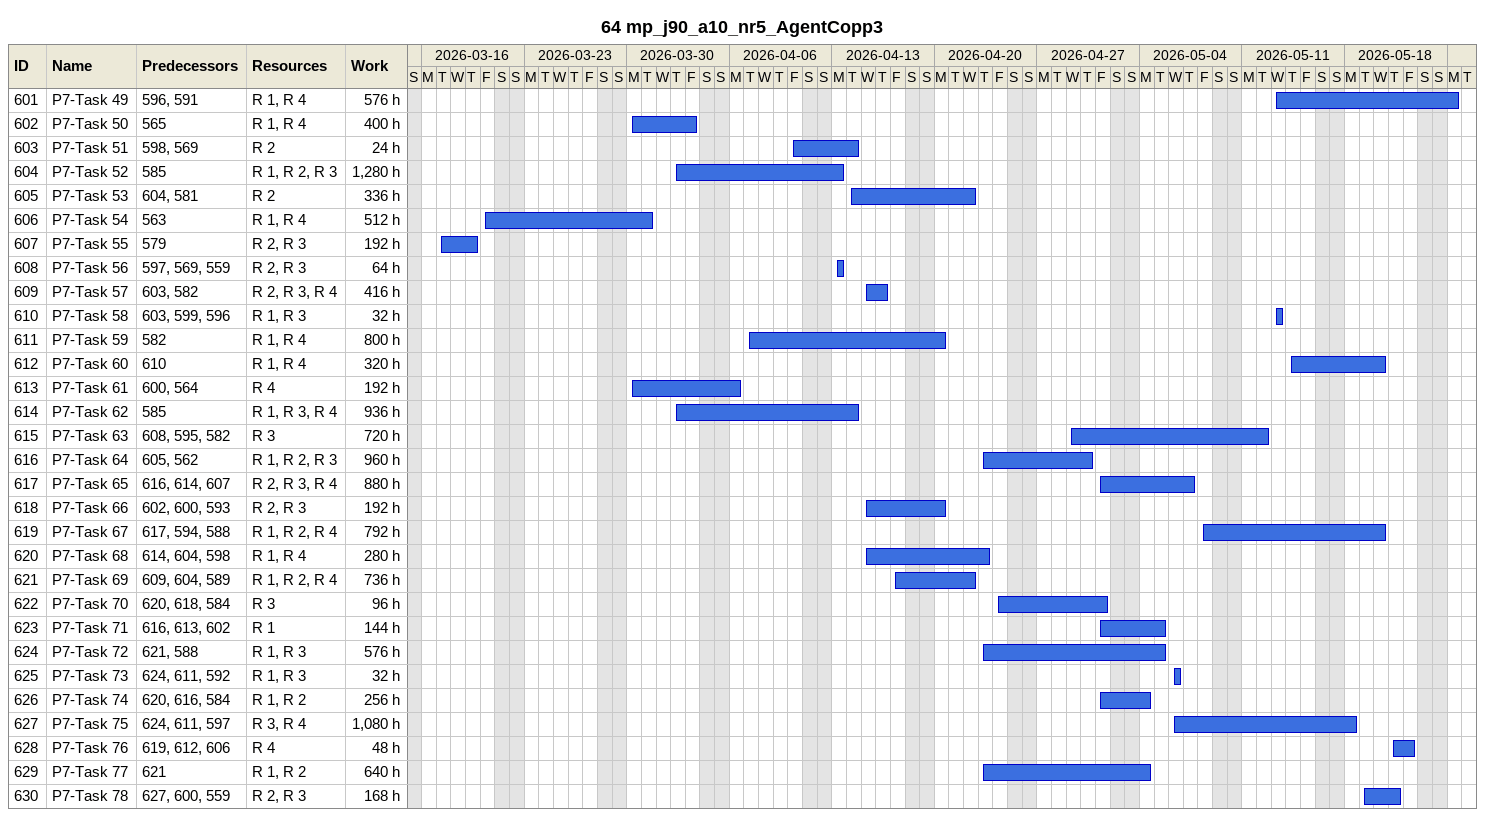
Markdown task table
64 mp_j90_a10_nr5_AgentCopp3

| ID | Task | Start | Finish | Predecessors | Resources | Work (h) |
|---|---|---|---|---|---|---|
| 601 | P7-Task 49 | 2026-05-13 | 2026-05-25 | 596, 591 | R 1, R 4 | 576 |
| 602 | P7-Task 50 | 2026-03-30 | 2026-04-03 | 565 | R 1, R 4 | 400 |
| 603 | P7-Task 51 | 2026-04-10 | 2026-04-14 | 598, 569 | R 2 | 24 |
| 604 | P7-Task 52 | 2026-04-02 | 2026-04-13 | 585 | R 1, R 2, R 3 | 1280 |
| 605 | P7-Task 53 | 2026-04-14 | 2026-04-22 | 604, 581 | R 2 | 336 |
| 606 | P7-Task 54 | 2026-03-20 | 2026-03-31 | 563 | R 1, R 4 | 512 |
| 607 | P7-Task 55 | 2026-03-17 | 2026-03-19 | 579 | R 2, R 3 | 192 |
| 608 | P7-Task 56 | 2026-04-13 | 2026-04-13 | 597, 569, 559 | R 2, R 3 | 64 |
| 609 | P7-Task 57 | 2026-04-15 | 2026-04-16 | 603, 582 | R 2, R 3, R 4 | 416 |
| 610 | P7-Task 58 | 2026-05-13 | 2026-05-13 | 603, 599, 596 | R 1, R 3 | 32 |
| 611 | P7-Task 59 | 2026-04-07 | 2026-04-20 | 582 | R 1, R 4 | 800 |
| 612 | P7-Task 60 | 2026-05-14 | 2026-05-20 | 610 | R 1, R 4 | 320 |
| 613 | P7-Task 61 | 2026-03-30 | 2026-04-06 | 600, 564 | R 4 | 192 |
| 614 | P7-Task 62 | 2026-04-02 | 2026-04-14 | 585 | R 1, R 3, R 4 | 936 |
| 615 | P7-Task 63 | 2026-04-29 | 2026-05-12 | 608, 595, 582 | R 3 | 720 |
| 616 | P7-Task 64 | 2026-04-23 | 2026-04-30 | 605, 562 | R 1, R 2, R 3 | 960 |
| 617 | P7-Task 65 | 2026-05-01 | 2026-05-07 | 616, 614, 607 | R 2, R 3, R 4 | 880 |
| 618 | P7-Task 66 | 2026-04-15 | 2026-04-20 | 602, 600, 593 | R 2, R 3 | 192 |
| 619 | P7-Task 67 | 2026-05-08 | 2026-05-20 | 617, 594, 588 | R 1, R 2, R 4 | 792 |
| 620 | P7-Task 68 | 2026-04-15 | 2026-04-23 | 614, 604, 598 | R 1, R 4 | 280 |
| 621 | P7-Task 69 | 2026-04-17 | 2026-04-22 | 609, 604, 589 | R 1, R 2, R 4 | 736 |
| 622 | P7-Task 70 | 2026-04-24 | 2026-05-01 | 620, 618, 584 | R 3 | 96 |
| 623 | P7-Task 71 | 2026-05-01 | 2026-05-05 | 616, 613, 602 | R 1 | 144 |
| 624 | P7-Task 72 | 2026-04-23 | 2026-05-05 | 621, 588 | R 1, R 3 | 576 |
| 625 | P7-Task 73 | 2026-05-06 | 2026-05-06 | 624, 611, 592 | R 1, R 3 | 32 |
| 626 | P7-Task 74 | 2026-05-01 | 2026-05-04 | 620, 616, 584 | R 1, R 2 | 256 |
| 627 | P7-Task 75 | 2026-05-06 | 2026-05-18 | 624, 611, 597 | R 3, R 4 | 1080 |
| 628 | P7-Task 76 | 2026-05-21 | 2026-05-22 | 619, 612, 606 | R 4 | 48 |
| 629 | P7-Task 77 | 2026-04-23 | 2026-05-04 | 621 | R 1, R 2 | 640 |
| 630 | P7-Task 78 | 2026-05-19 | 2026-05-21 | 627, 600, 559 | R 2, R 3 | 168 |
